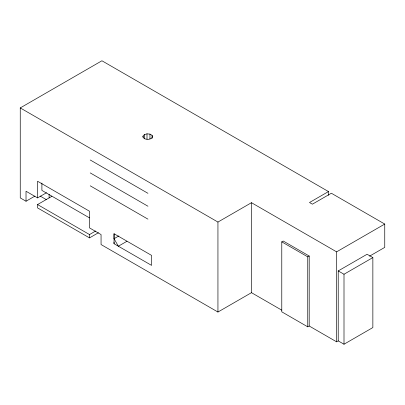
<?xml version="1.0" encoding="UTF-8"?>
<svg xmlns="http://www.w3.org/2000/svg" width="405" height="405" viewBox="0 0 405 405"><rect width="100%" height="100%" fill="white"/><g stroke="black" fill="none" stroke-linecap="round" stroke-linejoin="round"><path stroke-width="0.61" d="M328.475 195.316L328.475 191.57L101.923 60.77L20.25 107.927L20.25 197.903L26.021 201.234L26.021 191.236L37.564 197.903L46.484 192.75M51.825 196.334L37.564 204.565L37.564 207.902L89.515 237.892L98.435 232.738M89.515 237.892L89.515 234.561L95.671 231.002M114.043 243.724L114.043 233.725L151.561 255.388L151.561 265.381L114.043 243.724L114.043 242.058M142.98 136.166L144.337 134.627L147 133.842L149.956 134.111L152.072 135.336L152.543 137.042L151.181 138.581L148.519 139.366L145.562 139.092L143.446 137.872L142.98 136.166L142.98 137.376M26.021 201.234L34.906 196.106M126.947 241.269L118.371 246.22L114.043 238.722L118.852 235.948M20.25 107.927L217.941 222.061L251.475 202.697L336.611 251.854L384.75 224.061L384.75 247.389L369.557 256.157M328.475 191.57L309.511 202.515L312.397 204.181L331.361 193.236L384.75 224.061M309.197 326L307.749 326.835L281.779 311.835L281.779 241.856L283.222 241.021L309.197 256.021L309.197 326L336.611 341.83L338.226 340.894L344.002 344.23L372.858 327.564L372.858 257.585L367.087 254.254L338.226 270.915L338.226 340.894M281.779 241.856L307.749 256.851L309.197 256.021M37.564 197.903L37.564 181.237L89.515 211.233L89.515 227.893L101.058 234.561L101.058 244.554L217.941 312.037L251.475 292.678L281.779 310.169M338.226 270.915L344.002 274.246L372.858 257.585M90.234 159.995L147.957 193.317M90.234 172.91L147.957 206.231M90.234 185.819L147.957 219.145M89.47 217.87L41.897 190.406L41.897 183.04M40.191 196.086L46.484 199.721M37.564 204.565L89.515 234.561M344.002 274.246L344.002 344.23M336.611 251.854L336.611 341.83M307.749 256.851L307.749 326.835M251.475 202.697L251.475 292.678M217.941 222.061L217.941 312.037M152.072 135.336L152.072 138.363M149.956 134.111L149.956 138.961M147 133.842L147 139.295M144.337 134.627L144.337 138.869M114.043 233.725L114.043 238.722M49.111 194.268L49.111 197.903"/></g></svg>
